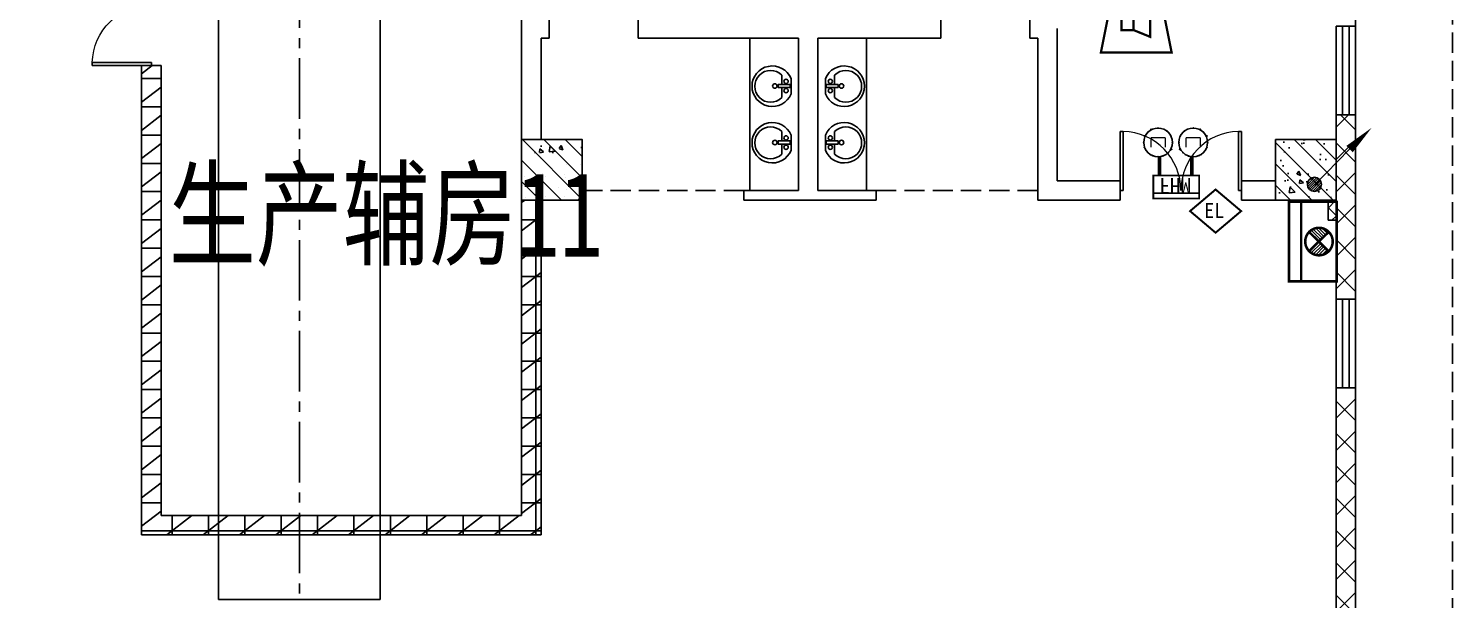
# Model space of a CAD drawing. Header units: millimetres. Extents: x -633009578 to 5705885, y -633235091 to 2571734.
# Drawn here: x 3652345 to 3669960, y 2181416 to 2188485 of the extents above; entities that cross this region are included whole.
import ezdxf
from ezdxf.enums import TextEntityAlignment as Align

# ---------------------------------------------------------------- set-up
doc = ezdxf.new("R2010")
doc.units = ezdxf.units.MM
doc.header["$LTSCALE"] = 1000
doc.header["$MEASUREMENT"] = 0
doc.linetypes.add('CENTER2', pattern=[1.125, 0.75, -0.125, 0.125, -0.125])
doc.linetypes.add('DASH', pattern=[0.35, 0.25, -0.1])
doc.layers.get('0').update_dxf_attribs({"color": 9})
for name, color, linetype in [('000000000000电气', 7, 'Continuous'), ('A-COLUM(柱)', 255, 'Continuous'), ('A-DOOR(门）', 4, 'Continuous'), ('A-F-AREA(计算)', 5, 'Continuous'), ('A-HATH(填充)', 8, 'Continuous'), ('A-LVTY(厨卫)', 8, 'Continuous'), ('A-ST-O(室外)', 54, 'Continuous'), ('A-TEXT(房间)', 243, 'Continuous'), ('A-WALL(墙)', 255, 'Continuous'), ('A-WINDOW（窗）', 4, 'Continuous'), ('DUCT-排烟中心线', 5, 'CENTER2'), ('DUCT-排烟管', 2, 'Continuous'), ('DUCT-排烟管端线', 4, 'Continuous'), ('TEL_TEXT', 7, 'Continuous'), ('WALL', 9, 'Continuous'), ('电-弱电平面-箭头', 3, 'Continuous'), ('设备-安防', 3, 'Continuous'), ('设备-消防', 3, 'Continuous')]:
    doc.layers.add(name, color=color, linetype=linetype)
doc.styles.add('_TCH', font='simhei.ttf', dxfattribs={"width": 0.75, "bigfont": 'hztxt.shx'})
doc.styles.add('_TEL_DIM', font='simhei.ttf', dxfattribs={"height": 3.5, "bigfont": 'HZTXT'})
doc.styles.add('IDQSTYLE', font='simhei.ttf', dxfattribs={"width": 0.707, "bigfont": 'hztxt.shx'})
doc.styles.add('宋', font='simhei.ttf', dxfattribs={"width": 0.8})
pattern_1 = [(0, (1102221.475196055, 677964.29318137), (0, 350), []), (37.875, (1102621.475196055, 677964.29318137), (-169.61527734408, 218.0766567528281), []), (90, (1102621.475196055, 677964.29318137), (-450, 2.755455298081545e-14), [])]
pattern_2 = [(45, (1102421.475196055, 677964.29318137), (-200.0002033111466, 200.0002033111467), []), (135, (1102421.475196055, 677964.29318137), (-200.0002033111467, -200.0002033111466), [])]

# ---------------------------------------------------------------- blocks, each defined once
blk = doc.blocks.new('HC001213')
at = {"color": 0, "linetype": 'Continuous', "const_width": 0.2}
blk.add_lwpolyline([(-1.875, 3.125), (1.875, 3.125), (3.125, -3.125), (-3.125, -3.125)], close=True, dxfattribs=at)
for points in [[(-0.243653517016746, 0.7382802506738564), (1.231346482983254, 1.338280250673856), (1.231346482983254, -1.736719749326144), (-0.243653517016746, -1.136719749326144)], [(-1.293653517016746, 0.7382802506738564), (-0.243653517016746, 0.7382802506738564), (-0.243653517016746, -1.136719749326144), (-1.293653517016746, -1.136719749326144), (-1.293653517016746, 0.7382802506738564)]]:
    blk.add_lwpolyline(points, dxfattribs=at)
at = {"color": 0, "style": 'IDQSTYLE', "width": 0.7}
blk.add_attdef('PSFHATT', (5.125, -3.125), '', height=2.5, dxfattribs=at)
blk = doc.blocks.new('A$C18BE6784')
at = {"color": 3}
for p, q in [((9.966180517105386, 207.7662279362848), (523.9618938427884, 207.7662279362848)), ((523.9618938427884, 10.07556907826802), (523.9618938427884, 267.0734257409931)), ((9.966180517105386, 10.07556907826802), (523.9618938427884, 10.07556907826802))]:
    blk.add_line(p, q, dxfattribs=at)
at = {"color": 3, "const_width": 19.76906588580314}
blk.add_lwpolyline([(9.966180517105386, 267.0734257409931), (9.966180517105386, 10.07556907826802), (523.9618938427884, 10.07556907826802), (523.9618938427884, 267.0734257409931), (9.966180517105386, 267.0734257409931), (9.966180517105386, 10.07556907826802)], dxfattribs=at)
at = {"layer": 'TEL_TEXT', "style": '宋'}
blk.add_text('FHM', height=174.3631611127561, dxfattribs=at).set_placement((76.73028432228602, 37.78400701103965))
blk = doc.blocks.new('$equip_U$00000071(蒋轩)')
at = {"const_width": 0.040000000000008}
blk.add_lwpolyline([(-0.5, 0, -1), (0.5, 0, -1), (-0.5, 0, -1.4631756610552)], format="xyb", dxfattribs=at)
at = {"linetype": 'Continuous', "const_width": 0.041666666666675}
for points in [[(-0.25, -0.1666666666715173), (-0.25, 0.1666666666715173)], [(0.25, -0.1666666666715173), (0.25, 0.1666666666715173)], [(-0.25, -0.1666666666715173), (0.25, -0.1666666666715173)]]:
    blk.add_lwpolyline(points, dxfattribs=at)
blk.add_circle((0, 0), 0.5000000000001146)
blk.add_point((0, -0.5))
at = {"color": 7, "style": '_TEL_DIM', "flags": 1}
for tag in ['REMARK', 'A']:
    blk.add_attdef(tag, text='', height=1.666666666667e-05, dxfattribs=at).set_placement((0, 0), align=Align.MIDDLE_CENTER)
blk = doc.blocks.new('$equip_U$00000073(LR-JS03)')
at = {"xscale": 1.008, "yscale": 1.008, "zscale": 1.008}
blk.add_blockref('$equip_U$00000071(蒋轩)', (0, 0), dxfattribs=at)
at = {"color": 7, "style": '_TEL_DIM', "flags": 1}
for tag in ['REMARK', 'A']:
    blk.add_attdef(tag, text='', height=2e-05, dxfattribs=at).set_placement((0, 0), align=Align.MIDDLE_CENTER)
blk = doc.blocks.new('$equip_U$00000082(LR-JS03)')
blk.add_blockref('$equip_U$00000073(LR-JS03)', (0, 0))
at = {"color": 7, "style": '_TEL_DIM', "flags": 1}
for tag in ['REMARK', 'A']:
    blk.add_attdef(tag, text='', height=2e-05, dxfattribs=at).set_placement((0, 0), align=Align.MIDDLE_CENTER)
blk = doc.blocks.new('$equip_U$00000090(LR-JS03)')
for p in [(0, 0.5040000000008149), (-0.5040000000153668, 0), (0.5039999999571592, 0), (0, -0.5040000000008149)]:
    blk.add_point(p)
blk.add_blockref('$equip_U$00000082(LR-JS03)', (0, 0))
at = {"color": 7, "style": '_TEL_DIM', "flags": 1}
for tag in ['REMARK', 'A']:
    blk.add_attdef(tag, text='', height=2e-05, dxfattribs=at).set_placement((0, 0), align=Align.MIDDLE_CENTER)
blk = doc.blocks.new('$equip_U$00000099(LR-JS03)')
at = {"linetype": 'Continuous', "ltscale": 0.7, "xscale": 0.6, "yscale": 0.6, "zscale": 0.6}
blk.add_blockref('$equip_U$00000090(LR-JS03)', (0, 0), dxfattribs=at)
at = {"color": 7, "linetype": 'Continuous', "style": '_TEL_DIM', "flags": 1}
for tag in ['REMARK', 'A']:
    blk.add_attdef(tag, text='', height=2e-05, dxfattribs=at).set_placement((0, 0), align=Align.MIDDLE_CENTER)
blk = doc.blocks.new('$equip_U$00000101(LR-JS03)')
at = {"linetype": 'Continuous', "ltscale": 0.7}
for p in [(0, 0.302399999985937), (-0.3023999999277294, 0), (-0.2900179410353303, 0.1034561744891107), (-0.2358388293068856, 0.1892770628328435), (-0.1658388294745237, 0.2592770627816208), (-0.1194070677738637, 0.277826766425278), (0.1048157138284296, 0.2836537081166171), (0.2132320802193135, 0.2144244387745857), (0.2832320802845061, 0.1444244387676008), (0.30240000016056, 0), (-0.2917371464427561, -0.1356171146035194), (-0.2217371466103941, -0.2056171146105044), (-0.1517371465452015, -0.2756171146174893), (0.1854639847297221, -0.2388490536250174), (0.2639371012337506, -0.1475905369734392), (0, -0.3024000000441447)]:
    blk.add_point(p, dxfattribs=at)
blk.add_blockref('$equip_U$00000099(LR-JS03)', (0, 0), dxfattribs=at)
at = {"color": 7, "linetype": 'Continuous', "style": '_TEL_DIM', "flags": 1}
for tag in ['REMARK', 'A']:
    blk.add_attdef(tag, text='', height=2e-05, dxfattribs=at).set_placement((0, 0), align=Align.MIDDLE_CENTER)
blk = doc.blocks.new('$equip_U$00000102(LR-JS03)')
for p in [(0, 0.3931199999997261), (-0.3931199999933597, 0), (0.3931200000224635, 0), (0, -0.3931200000006356)]:
    blk.add_point(p)
at = {"xscale": 1.3, "yscale": 1.3, "zscale": 1.3}
blk.add_blockref('$equip_U$00000101(LR-JS03)', (0, 0), dxfattribs=at)
at = {"color": 7, "style": '_TEL_DIM', "flags": 1}
for tag in ['REMARK', 'A']:
    blk.add_attdef(tag, text='', height=2e-05, dxfattribs=at).set_placement((0, 0), align=Align.MIDDLE_CENTER)
blk = doc.blocks.new('FHHHM')
at = {"layer": '设备-消防', "const_width": 35.58431859444}
for points in [[(-400.2762537132949, -420.9812156084226), (-400.2762537132949, -229.5319353532395)], [(-75.17435393342748, -420.9812156084226), (-75.17435393342748, -229.5319353532395)]]:
    blk.add_lwpolyline(points, dxfattribs=at)
at = {"layer": '设备-消防'}
for name, p, xscale, yscale, zscale in [('A$C18BE6784', (-471.5657044585096, -240.3660831669113), 0.9, 0.9, 0.9), ('$equip_U$00000102(LR-JS03)', (-414.3943202504888, -564.8034442435601), 367.6065970498603, 367.6065970498603, 367.6065970498603)]:
    blk.add_blockref(name, p, dxfattribs=dict(at, xscale=xscale, yscale=yscale, zscale=zscale))
at = {"layer": '设备-消防', "xscale": -367.6065970498603, "yscale": 367.606597049965, "zscale": 367.6065970500075, "rotation": 359.9999999999998}
blk.add_blockref('$equip_U$00000102(LR-JS03)', (-61.05628739541862, -564.8034442435601), dxfattribs=at)
blk = doc.blocks.new('*X130')
at = {"color": 0, "linetype": 'Continuous'}
for p, q in [((192.587376364835, 446.7215535232801), (193.8713933576327, 448.0055705160779)), ((192.6509968705344, 446.3609099602676), (194.2320369206452, 447.9419500103785)), ((192.6864539319484, 447.2448951591055), (193.3480517218074, 447.9064929489645)), ((192.7889704286661, 446.0746194496875), (194.5183274312254, 447.8039764522467)), ((192.9823694457329, 445.8437543980423), (194.7491924828706, 447.61057743518)), ((193.2275231399996, 445.664644023597), (194.9283028573159, 447.3654237409133)), ((193.5311577474, 445.5440145622856), (195.0489323186273, 447.0617891335129)), ((193.9202347052458, 445.5088274514194), (195.0841194294935, 446.6727121756671)), ((194.6075199946775, 445.7718486721392), (194.8210982087737, 445.9854268862354))]:
    blk.add_line(p, q, dxfattribs=at)
blk = doc.blocks.new('HC001441')
at = {"color": 0, "linetype": 'Continuous'}
blk.add_line((0, -0.05776119327242668), (3.105492900474815, 3.117216328523909), dxfattribs=at)
blk.add_lwpolyline([(3.105492900474815, 3.117216328523909, 0.8, 0, 0), (5.057392361378561, 5.003787405167827, 0, 0, 0)], format="xyseb", dxfattribs=at)
blk.add_circle((0, 0), 0.625, dxfattribs=at)
at = {"color": 0, "linetype": 'Continuous', "xscale": 0.5, "yscale": 0.5, "zscale": 0.5}
blk.add_blockref('*X130', (-96.91845018383279, -223.3780232566237), dxfattribs=at)
at = {"color": 0, "style": 'IDQSTYLE', "width": 0.7}
blk.add_attdef('PSFHATT', (7.057392361378561, -0.62500001), '', height=2.5, dxfattribs=at)
blk = doc.blocks.new('*X221')
at = {"color": 0, "linetype": 'Continuous'}
for p, q in [((274.0127826747624, 143.3394495114884), (275.6986302907223, 145.0252971274483)), ((274.3247645574326, 143.0857459692094), (275.9840060708997, 144.7449874826764)), ((274.6868567190057, 142.8821527058332), (276.269381851077, 144.4646778379045)), ((275.1072477085762, 142.7368582704544), (276.5547576312543, 144.1843681931326)), ((275.6052553145913, 142.6691804515203), (276.8401334114316, 143.9040585483606)), ((276.2356042837108, 142.7338439956906), (277.125509191609, 143.6237489035887))]:
    blk.add_line(p, q, dxfattribs=at)
blk = doc.blocks.new('HC001314')
at = {"color": 0, "linetype": 'Continuous'}
blk.add_line((-5.114797474448096e-14, -0.4648337384435451), (-0.7618715422358917, -1.240474854671865), dxfattribs=at)
at = {"color": 0, "linetype": 'Continuous', "const_width": 0.2}
blk.add_lwpolyline([(-3.125, 1.875000000000028), (3.125, 1.875000000000028), (3.125, -1.874999999999972), (-3.125, -1.874999999999972)], close=True, dxfattribs=at)
blk.add_lwpolyline([(-3.125, 0.925), (3.125, 0.925)], dxfattribs=at)
at = {"color": 0, "linetype": 'Continuous', "const_width": 0.2, "flags": 128}
for points in [[(7.723097335265931e-17, 0.605000000000004, 0.9999999999999999), (-1.872839990729717e-16, -1.554999999999976)], [(-1.872839990729717e-16, -1.554999999999976, 0.9999999999999999), (7.723097335265931e-17, 0.605000000000004)]]:
    blk.add_lwpolyline(points, format="xyb", dxfattribs=at)
for points in [[(0.7517069113248169, 0.3004590379022601), (-0.7618715422339477, -1.24047485466987)], [(-0.7517069113248167, 0.3004590379022601), (0.7618715422339479, -1.24047485466987)]]:
    blk.add_lwpolyline(points, dxfattribs=at)
at = {"color": 0, "linetype": 'Continuous', "yscale": 0.45, "zscale": 0.45}
for p, xscale, rotation in [((-65.28063964482531, 123.5799459355358), 0.45, 270), ((65.28063964482531, 123.5799459355358), -0.45, 90)]:
    blk.add_blockref('*X221', p, dxfattribs=dict(at, xscale=xscale, rotation=rotation))
at = {"color": 0, "style": 'IDQSTYLE', "width": 0.7}
blk.add_attdef('PSFHATT', (5.125, -1.874999999999972), '', height=2.5, dxfattribs=at)
blk = doc.blocks.new('$equip$00002474')
for p, q in [((-0.519992380955955, 1.000000338535756e-05), (7.619048119522631e-06, 0.4400100000020757)), ((7.619048119522631e-06, 0.4400100000020757), (0.5200076190521941, 1.000000338535756e-05)), ((7.619048119522631e-06, -0.4399899999989429), (-0.519992380955955, 1.000000338535756e-05)), ((0.5200076190521941, 1.000000338535756e-05), (7.619048119522631e-06, -0.4399899999989429))]:
    blk.add_line(p, q)
at = {"const_width": 0.04}
blk.add_lwpolyline([(7.619048119522631e-06, 0.4400100000020757), (-0.519992380955955, 1.000000338535756e-05), (7.619048119522631e-06, -0.4399899999989429), (0.5200076190521941, 1.000000338535756e-05), (7.619048119522631e-06, 0.4400100000020757), (-0.519992380955955, 1.000000338535756e-05)], dxfattribs=at)
for p in [(7.619048119522631e-06, 0.4400100000020757), (-0.519992380955955, 1.000000338535756e-05), (0.5200076190521941, 1.000000338535756e-05), (7.619048119522631e-06, -0.4399899999989429)]:
    blk.add_point(p)
at = {"color": 7, "style": '_TEL_DIM'}
blk.add_attdef('$TEXT$', text='', height=0.3, dxfattribs=at).set_placement((0.02805548798642121, 0.01213281898526475), align=Align.MIDDLE_CENTER)
at = {"color": 7, "style": '_TEL_DIM', "flags": 1}
blk.add_attdef('A', text='', height=2e-05, dxfattribs=at).set_placement((0, 0), align=Align.MIDDLE_CENTER)
blk = doc.blocks.new('$plan$00001628')
for p, q in [((-20.3236661099927, -1.818989403545856e-12), (20.3236661099927, 0)), ((20.3236661099927, 0), (20.3236661099927, -150.0481350782702)), ((-23.39245275389476, -103.9428290335418), (-143.6423603250569, -103.9428290335418)), ((-20.3236661099927, -150.0481350782702), (-20.3236661099927, -1.818989403545856e-12)), ((20.3236661099927, -150.0481350782702), (-20.3236661099927, -150.0481350782702)), ((136.0209855338053, -103.9428290335418), (23.52693074955823, -103.9428290335418))]:
    blk.add_line(p, q)
blk.add_lwpolyline([(-96.62842091566199, 9.318928566552131, 5.110403953654916), (92.21216199610717, 9.318928566550312)], format="xyb", close=True)
for centre, radius in [((-57.16031093435413, -51.98476159802703), 26.67481176936781), ((0, -190.1098522697775), 27.77136210564822), ((57.16031093435413, -51.98476159802703), 26.67481176936781)]:
    blk.add_circle(centre, radius)
blk.add_arc((-3.810687395625791, -242.5466148261803), 196.885515440561, 135.2526700260475, 44.74732997395247)
blk = doc.blocks.new('$DorLib2D$00000002')
for p, q in [((-0.5, -5.684341886080802e-17), (-0.5000000000000007, 0.4875)), ((-0.4750000000000007, 0.4875), (-0.5000000000000007, 0.4875)), ((-0.475, -2.842170943040401e-17), (-0.4750000000000007, 0.4875)), ((0.475, -2.842170943040401e-17), (0.4750000000000007, 0.4875)), ((0.4750000000000007, 0.4875), (0.5000000000000007, 0.4875)), ((0.5, -5.684341886080802e-17), (0.5000000000000007, 0.4875)), ((-0.5, -5.684341886080802e-17), (-0.475, -2.842170943040401e-17)), ((0.5, -5.684341886080802e-17), (0.475, -2.842170943040401e-17))]:
    blk.add_line(p, q)
at = {"lineweight": 13}
for centre, start, end in [((-0.4875, -4.263256414560601e-17), 0, 88.53071641864632), ((0.4875, -4.263256414560601e-17), 91.4692835813537, 180)]:
    blk.add_arc(centre, 0.4875, start, end, dxfattribs=at)
blk = doc.blocks.new('_FZH')
h = blk.add_hatch()
h.set_pattern_fill('钢筋混凝土', color=256, scale=0.1, style=0)
h.set_pattern_definition([(45, (0, 0), (-0.1767766952966369, 0.1767766952966369), []), (50, (0, 0), (0.7172601826007535, -0.06275213498259512), [0.07500000000000001, -0.8250000000000001]), (355, (0, 0), (-0.138751333613, 0.7521921337000119), [0.06, -0.66]), (100.4514, (0.05977168000000001, -0.00522934), (0.5785093817140216, 0.6894395420609536), [0.06374019, -0.701142112]), (46.1842, (0, 0.2), (1.067241048625645, -0.1655190143290181), [0.1125, -1.2375]), (96.6356, (0.088936745, 0.186206693), (0.9346627055487033, 0.9741178709004418), [0.095610288, -1.051713]), (351.1842, (0, 0.2), (0.9346619451336272, 0.9741186009253247), [0.09000000000000001, -0.9900000000000001]), (21, (0.1, 0.15), (0.5969070521184617, -0.4026188906653388), [0.07500000000000001, -0.8250000000000001]), (326, (0.1, 0.15), (0.2433153319215824, 0.7251500450468529), [0.06, -0.66]), (71.4514, (0.149742233, 0.116448394), (0.84022262858149, 0.3225304967099524), [0.06374019, -0.701142112]), (37.50000000000001, (0, 0), (0.01215985531729062, 0.3328938538313115), [0, -0.652, 0, -0.67, 0, -0.6625000000000001]), (7.499999999999999, (0, 0), (0.2630695374421486, 0.3944117118823603), [0, -0.382, 0, -0.637, 0, -0.2525]), (-32.5, (-0.223, 0), (0.533822436172409, -0.02255487173437976), [0, -0.25, 0, -0.78, 0, -1.035]), (-42.5, (-0.323, 0), (0.5831861693423862, 0.1001049823323177), [0, -0.325, 0, -0.518, 0, -0.735])])
h.paths.add_polyline_path([(-0.5, -0.5), (0.5, -0.5), (0.5, 0.5), (-0.5, 0.5)])
blk.add_lwpolyline([(-0.5, -0.5), (0.5, -0.5), (0.5, 0.5), (-0.5, 0.5)], close=True)
blk = doc.blocks.new('$TCHSYS$WIN2D')
for p, q in [((-0.5, 0.5), (0.5, 0.5)), ((-0.5, 0.5), (-0.4999999999999999, -0.5)), ((0.5, 0.5), (0.4999999999999998, -0.5)), ((0.5, 0.1666666666666666), (-0.5, 0.1666666666666666)), ((0.5, -0.1666666666666667), (-0.5, -0.1666666666666667)), ((-0.4999999999999999, -0.5), (0.5, -0.5))]:
    blk.add_line(p, q)

msp = doc.modelspace()

# ---------------------------------------------------------------- hatches: boundary and pattern name
at = {"layer": 'A-HATH(填充)'}
h = msp.add_hatch(dxfattribs=at)
h.set_pattern_fill('空心砖', color=256, scale=100, style=0)
h.set_pattern_definition(pattern_1)
h.paths.add_polyline_path([(3653984.994038825, 2182454.629172671), (3653984.994038828, 2188024.629172276), (3653744.994038759, 2188024.629172276), (3653744.994038757, 2182214.629172718)])
h = msp.add_hatch(dxfattribs=at)
h.set_pattern_fill('多孔材料', color=256, scale=100, style=0)
h.set_pattern_definition(pattern_2)
h.paths.add_polyline_path([(3668519.994031783, 2187414.62917075), (3668519.994031783, 2185134.629171259), (3668759.994031772, 2185134.629171259), (3668759.994031772, 2187414.62917075)])
h = msp.add_hatch(dxfattribs=at)
h.set_pattern_fill('空心砖', color=256, scale=100, style=0)
h.set_pattern_definition(pattern_1)
h.paths.add_polyline_path([(3658444.994031668, 2182454.629172671), (3658684.994031671, 2182214.629172718), (3658684.994031653, 2186359.629172628), (3658444.994031653, 2186359.629172628)])
h = msp.add_hatch(dxfattribs=at)
h.set_pattern_fill('多孔材料', color=256, scale=50, style=0)
h.set_pattern_definition([(45, (1102321.475196055, 677964.29318137), (-100.0001016555733, 100.0001016555733), []), (135, (1102321.475196055, 677964.29318137), (-100.0001016555733, -100.0001016555733), [])])
h.paths.add_polyline_path([(3668519.994031765, 2186109.629172628), (3668519.994031765, 2186359.629172628), (3668419.994031765, 2186359.629172628), (3668419.994031765, 2186109.629172628)])
h = msp.add_hatch(dxfattribs=at)
h.set_pattern_fill('多孔材料', color=256, scale=100, style=0)
h.set_pattern_definition(pattern_2)
h.paths.add_polyline_path([(3668519.994031783, 2184034.62917075), (3668519.994031782, 2179834.629171259), (3668759.994031772, 2179834.629171259), (3668759.994031772, 2184034.62917075)])
h = msp.add_hatch(dxfattribs=at)
h.set_pattern_fill('空心砖', color=256, scale=100, style=0)
h.set_pattern_definition(pattern_1)
h.paths.add_polyline_path([(3653984.994038825, 2182454.629172671), (3653744.994038757, 2182214.629172718), (3658684.994031671, 2182214.629172718), (3658444.994031668, 2182454.629172671)])

# ---------------------------------------------------------------- linework, layer by layer
at = {"layer": 'A-F-AREA(计算)'}
msp.add_lwpolyline([(3534479.994031782, 2196074.629172625), (3668759.994031782, 2196074.629172625), (3668759.994031782, 2059994.629172625), (3534479.994031782, 2059994.629172625)], close=True, dxfattribs=at)
at = {"layer": 'A-LVTY(厨卫)'}
for points in [[(3661869.994031663, 2188364.629172442), (3661269.994031647, 2188364.629172442), (3661269.994031701, 2186479.629172634), (3661869.994031716, 2186479.629172634)], [(3662109.994031898, 2188364.629172442), (3662709.994031914, 2188364.629172442), (3662709.994031814, 2186479.629172628), (3662109.994031799, 2186479.629172628)]]:
    msp.add_lwpolyline(points, dxfattribs=at)
at = {"layer": 'A-ST-O(室外)', "linetype": 'DASH'}
msp.add_lwpolyline([(3669960.013862198, 2180134.629566614), (3669960.016691342, 2197274.629123859), (3668019.994402342, 2197274.629124557)], dxfattribs=at)
at = {"layer": 'A-WALL(墙)'}
for p, q in [((3658444.994031689, 2189624.629172551), (3658444.994031651, 2188484.629172736)), ((3658444.994031651, 2188484.629172736), (3658444.994031716, 2187109.629172255)), ((3658784.994032013, 2188364.629172619), (3658784.994032013, 2188604.629172705)), ((3659884.994031504, 2188604.629172722), (3659884.994031504, 2188364.629172619)), ((3663629.994031504, 2188364.629172741), (3663629.994031504, 2188604.629172654)), ((3664729.994032013, 2188604.629172684), (3664729.994032013, 2188364.629172741)), ((3665069.99403178, 2188484.629172737), (3665069.994031743, 2186599.629172627)), ((3658684.994031702, 2188364.629172696), (3658684.994031522, 2187109.629172255)), ((3658684.994031702, 2188364.629172696), (3658784.994032013, 2188364.629172619)), ((3659884.994031504, 2188364.629172619), (3661869.994031721, 2188364.629172697)), ((3661869.994031721, 2188364.629172697), (3661869.994031721, 2186479.629172677)), ((3662109.994031965, 2188364.629172812), (3662109.994031965, 2186479.629172647)), ((3662109.994031965, 2188364.629172812), (3663629.994031504, 2188364.629172741)), ((3664729.994032013, 2188364.629172741), (3664829.994031756, 2188364.629172812)), ((3664829.994031756, 2188364.629172812), (3664829.994031756, 2186479.629172647)), ((3653984.994038828, 2188024.629172276), (3653744.994038759, 2188024.629172276)), ((3653744.994038759, 2188024.629172276), (3653744.994038757, 2182214.629172718)), ((3653984.994038825, 2182454.629172671), (3653984.994038828, 2188024.629172276)), ((3665849.994031504, 2186599.62917268), (3665069.994031743, 2186599.629172627)), ((3665849.994031504, 2186359.629172627), (3665849.994031504, 2186599.62917268)), ((3667769.994031342, 2186599.629172282), (3667349.994031504, 2186599.629172679)), ((3667349.994031504, 2186599.629172679), (3667349.994031504, 2186359.629172627)), ((3658444.994031668, 2182454.629172671), (3658444.994031653, 2186359.629172628)), ((3658684.994031671, 2182214.629172718), (3658684.994031653, 2186359.629172628)), ((3661869.994031721, 2186479.629172677), (3661194.994031504, 2186479.629172646)), ((3661194.994031504, 2186479.629172646), (3661194.994031504, 2186359.629172677)), ((3661194.994031504, 2186359.629172677), (3661989.99403178, 2186359.629172628)), ((3661989.99403178, 2186359.629172628), (3662829.994031504, 2186359.629172647)), ((3662829.994031504, 2186479.629172636), (3662109.994031965, 2186479.629172647)), ((3662829.994031504, 2186359.629172647), (3662829.994031504, 2186479.629172636)), ((3664829.994031756, 2186479.629172647), (3664829.994031504, 2186359.629172647)), ((3664829.994031504, 2186359.629172647), (3664949.99403178, 2186359.629172628)), ((3664949.99403178, 2186359.629172625), (3665849.994031504, 2186359.629172627)), ((3667349.994031504, 2186359.629172627), (3667769.994031342, 2186359.629172388)), ((3668419.994031765, 2186109.629172628), (3668419.994031765, 2186359.629172628)), ((3668519.994031765, 2186109.629172628), (3668519.994031765, 2186359.629172628)), ((3668419.994031765, 2186109.629172628), (3668519.994031765, 2186109.629172628)), ((3653984.994038825, 2182454.629172671), (3658444.994031668, 2182454.629172671)), ((3653744.994038757, 2182214.629172718), (3658684.994031671, 2182214.629172718))]:
    msp.add_line(p, q, dxfattribs=at)
at = {"layer": 'A-WINDOW（窗）', "linetype": 'DASH'}
for p, q in [((3659194.99403178, 2186479.629172628), (3659194.99403178, 2186359.629172628)), ((3661194.99403178, 2186479.629172628, 800), (3659194.99403178, 2186479.629172628, 800)), ((3661194.99403178, 2186359.629172628), (3661194.99403178, 2186479.629172628)), ((3662829.994031611, 2186479.629172628), (3662829.994031611, 2186359.629172628)), ((3664829.994031611, 2186479.629172628, 800), (3662829.994031611, 2186479.629172628, 800)), ((3664829.994031611, 2186359.629172628), (3664829.994031611, 2186479.629172628))]:
    msp.add_line(p, q, dxfattribs=at)
at = {"layer": 'DUCT-排烟中心线', "color": 8}
msp.add_line((3655697.016134646, 2189240.418501849), (3655697.016134646, 2181415.704714892), dxfattribs=at)
at = {"layer": 'DUCT-排烟管', "color": 8}
for p, q in [((3654697.016134646, 2189240.418501849), (3654697.016134646, 2181415.704714892)), ((3656697.016134646, 2181415.704714892), (3656697.016134646, 2189240.418501849))]:
    msp.add_line(p, q, dxfattribs=at)
at = {"layer": 'DUCT-排烟管端线', "color": 8}
msp.add_line((3654697.016134646, 2181415.704714892), (3656697.016134646, 2181415.704714892), dxfattribs=at)
at = {"layer": 'WALL'}
for p, q in [((3668519.994031783, 2187414.62917075), (3668519.994031783, 2185134.629171259)), ((3668759.994031772, 2187414.62917075), (3668519.994031783, 2187414.62917075)), ((3668759.994031772, 2185134.629171259), (3668759.994031772, 2187414.62917075)), ((3668519.994031783, 2185134.629171259), (3668759.994031772, 2185134.629171259)), ((3668519.994031783, 2184034.62917075), (3668519.994031782, 2179834.629171259)), ((3668759.994031772, 2184034.62917075), (3668519.994031783, 2184034.62917075)), ((3668759.994031772, 2179834.629171259), (3668759.994031772, 2184034.62917075))]:
    msp.add_line(p, q, dxfattribs=at)

# ---------------------------------------------------------------- block references
at = {"layer": '000000000000电气', "color": 3, "xscale": -1.2285, "yscale": 1.2285, "zscale": 1.2285, "rotation": 180}
msp.add_blockref('FHHHM', (3666827.295989104, 2186379.797721889), dxfattribs=at)
at = {"layer": 'A-COLUM(柱)', "xscale": 750, "yscale": 750, "zscale": 750, "rotation": 270}
for p in [(3658819.99403178, 2186734.629172628), (3668144.99403178, 2186734.629172628)]:
    msp.add_blockref('_FZH', p, dxfattribs=at)
at = {"layer": 'A-DOOR(门）', "extrusion": (0, 0, -1), "xscale": 1500, "yscale": 1500, "zscale": 1500, "rotation": 270}
msp.add_blockref('$DorLib2D$00000002', (-3653864.99403878, 2188774.629172489), dxfattribs=at)
at = {"layer": 'A-DOOR(门）', "extrusion": (0, 0, -1), "xscale": -1500, "yscale": 1500, "zscale": 1500}
msp.add_blockref('$DorLib2D$00000002', (-3666599.994031518, 2186479.629172625), dxfattribs=at)
at = {"layer": 'A-LVTY(厨卫)', "xscale": -1, "rotation": 270}
for p in [(3661768.205831682, 2187772.129172534), (3661768.205831682, 2187072.129172534)]:
    msp.add_blockref('$plan$00001628', p, dxfattribs=at)
at = {"layer": 'A-LVTY(厨卫)', "rotation": 90.00000000000001}
for p in [(3662211.782231878, 2187772.129172534), (3662211.782231878, 2187072.129172534)]:
    msp.add_blockref('$plan$00001628', p, dxfattribs=at)
at = {"layer": 'A-WINDOW（窗）', "xscale": -1100, "yscale": 240, "zscale": 1100, "rotation": 89.99999999999999}
for p in [(3668639.99403178, 2187964.6291703), (3668639.99403178, 2184584.629171038)]:
    msp.add_blockref('$TCHSYS$WIN2D', p, dxfattribs=at)
at = {"layer": '电-弱电平面-箭头', "color": 4, "xscale": 140, "yscale": 140, "zscale": 140}
msp.add_blockref('HC001441', (3668252.043257941, 2186554.973213863), dxfattribs=at)
at = {"layer": '设备-安防'}
ref = msp.add_blockref('$equip$00002474', (3667029.352184769, 2186223.895106026), dxfattribs=dict(at, xscale=-607.5, yscale=607.5, zscale=607.5))
ref.add_attrib('$TEXT$', 'EL', dxfattribs={"layer": '0', "color": 7, "height": 182.25, "style": '_TEL_DIM'}).set_placement((3667012.308475968, 2186231.265793511), align=Align.MIDDLE_CENTER)
at = {"layer": '设备-消防', "xscale": 140, "yscale": 140, "zscale": 140}
msp.add_blockref('HC001213', (3666047.994031751, 2188624.066310355), dxfattribs=at)
at = {"layer": '设备-消防', "xscale": 157.5, "yscale": 157.5, "zscale": 157.5, "rotation": 90}
msp.add_blockref('HC001314', (3668233.241382758, 2185846.913351386), dxfattribs=at)

# ---------------------------------------------------------------- texts
at = {"layer": 'A-TEXT(房间)', "style": '_TCH', "width": 0.75}
msp.add_text('生产辅房11', height=1050, dxfattribs=at).set_placement((3654082.400780228, 2185660.255949626))

doc.saveas('drawing.dxf')
